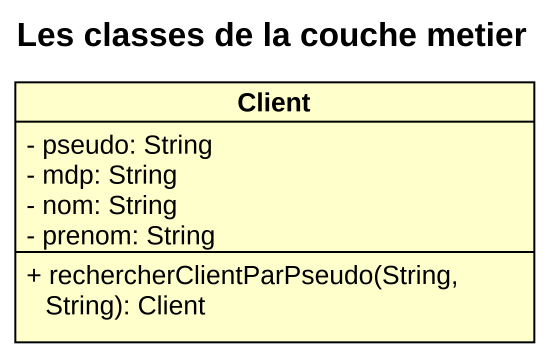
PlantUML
@startuml
title Les classes de la couche metier
hide circle
hide empty members
skinparam classAttributeIconSize 0
class Client {
  - pseudo: String
  - mdp: String
  - nom: String
  - prenom: String
  + rechercherClientParPseudo(String, String): Client
}
@enduml
